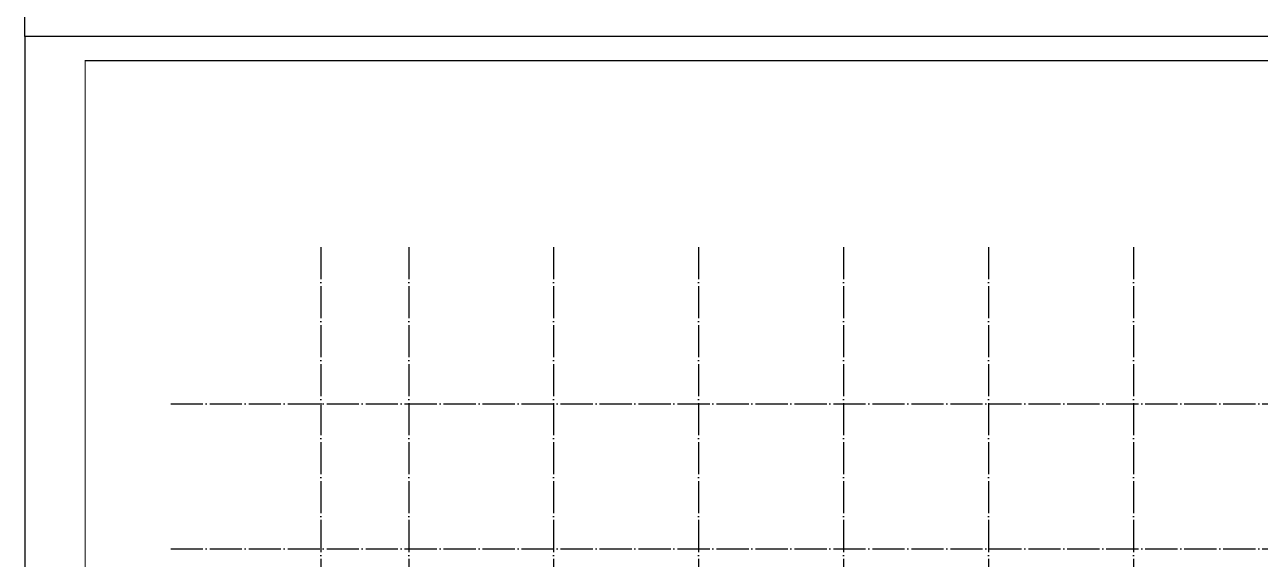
# Model space of a CAD drawing. Extents: x -288892 to 250096, y -100054 to 404668.
# Drawn here: x -18437 to 58269, y 209356 to 242533 of the extents above; entities that cross this region are included whole.
import ezdxf
from ezdxf.xclip import XClip

# ---------------------------------------------------------------- set-up
doc = ezdxf.new("R2010")
doc.units = 0
doc.header["$LTSCALE"] = 1000
doc.header["$MEASUREMENT"] = 0
doc.linetypes.add('104-14# 核心筒$0$DOTE', pattern=[2.42, 2, -0.2, 0.02, -0.2])
doc.layers.get('0').update_dxf_attribs({"linetype": 'CONTINUOUS'})
doc.layers.add('104-14# 核心筒$0$A_AXIS-轴线', color=36, linetype='104-14# 核心筒$0$DOTE')

# ---------------------------------------------------------------- blocks, each defined once
blk = doc.blocks.new('图框-A1+1-4')
for points, const_width in [([(0, 0), (1051, 0), (1051, 594), (0, 594)], 0.05), ([(976, 584), (25, 584), (25, 10), (976, 10)], 0.5)]:
    blk.add_lwpolyline(points, close=True, dxfattribs=dict(const_width=const_width))
blk = doc.blocks.new('104-14# 核心筒')
at = {"layer": '104-14# 核心筒$0$A_AXIS-轴线'}
for p, q in [((-63, 228734), (-63, 169655)), ((5400, 228734), (5400, 169655)), ((14400, 228734), (14400, 169655)), ((23400, 228734), (23400, 169655)), ((32400, 228734), (32400, 169655)), ((41400, 228734), (41400, 169655)), ((50400, 228734), (50400, 169655)), ((-9370, 219000), (120260, 219000)), ((-9370, 210000), (120260, 210000))]:
    blk.add_line(p, q, dxfattribs=at)
blk = doc.blocks.new('X-104 14#平面')
for points in [[(139217, 241800), (-18433, 241800), (-18433, 330900), (139217, 330900)], [(-18433, 152700), (139217, 152700), (139217, 241800), (-18433, 241800)]]:
    blk.add_lwpolyline(points, close=True)
at = {"xscale": 150, "yscale": 150, "zscale": 150}
for p in [(-18433, 241800), (-18433, 152700)]:
    blk.add_blockref('图框-A1+1-4', p, dxfattribs=at)
ref = blk.add_blockref('104-14# 核心筒', (0, 0))
XClip(ref).set_block_clipping_path([(-38664.3623821461, -25500), (139216.5485069363, 330900)])

msp = doc.modelspace()

# ---------------------------------------------------------------- block references
msp.add_blockref('X-104 14#平面', (0, 0))

doc.saveas('drawing.dxf')
